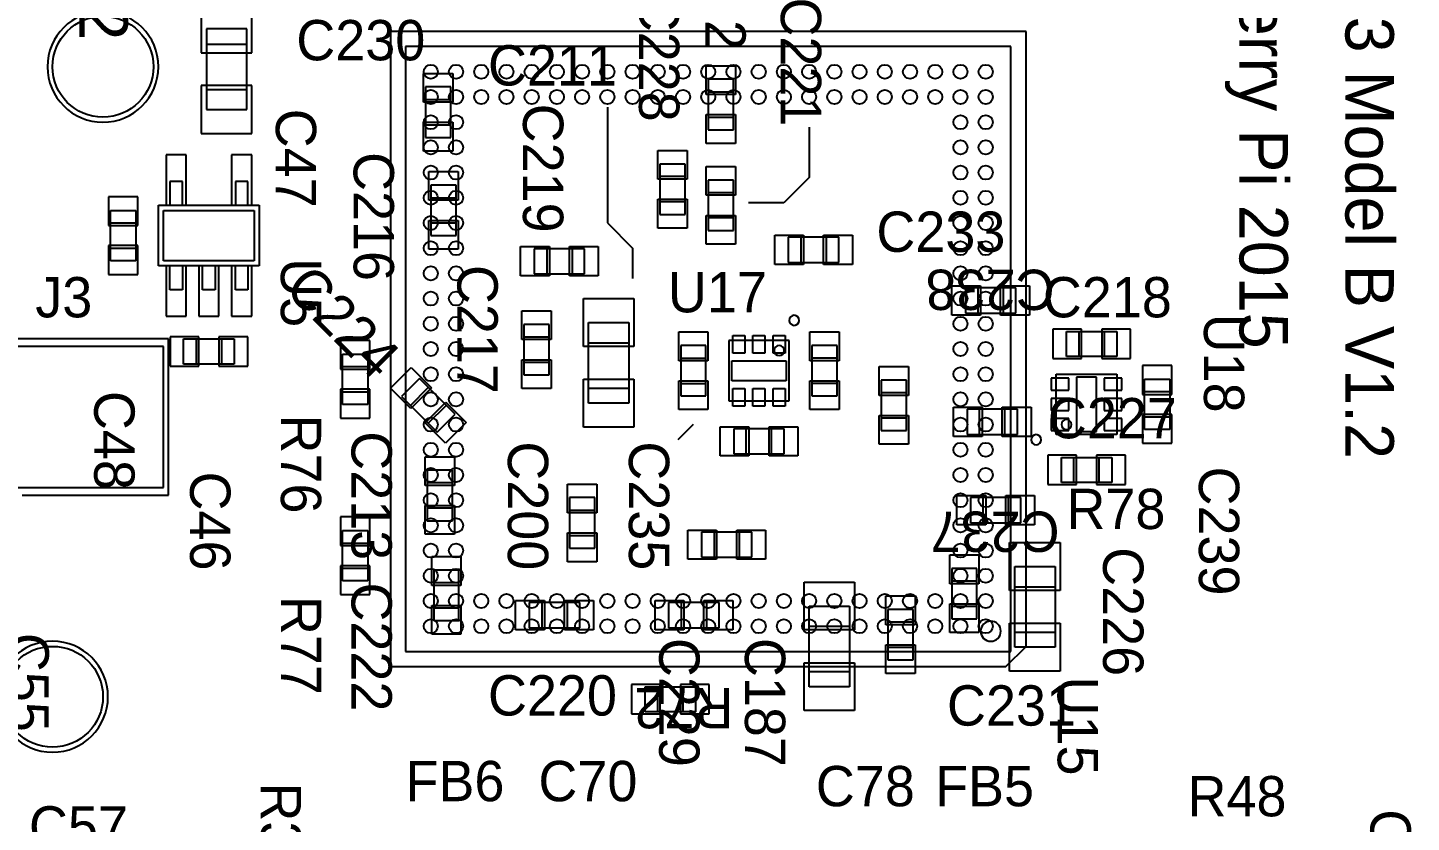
# Model space of a CAD drawing. Extents: x -395 to -66, y -1367 to -1153.
# Drawn here: x -134.17 to -106.74, y -1326.62 to -1310.85 of the extents above; entities that cross this region are included whole.
import ezdxf

# ---------------------------------------------------------------- set-up
doc = ezdxf.new("R2010")
doc.units = 0
for name, color, linetype in [('FAB_3$PI_PROJECTOR$RPI$PA0', 111, 'CONTINUOUS'), ('FAB_3$PI_PROJECTOR$RPI$PAR', 12, 'CONTINUOUS'), ('FAB_3$PI_PROJECTOR$RPI$PI0', 1, 'CONTINUOUS'), ('FAB_3$PI_PROJECTOR$RPI$PIN', 5, 'CONTINUOUS'), ('FAB_3$PI_PROJECTOR$RPI$SI0', 85, 'CONTINUOUS'), ('FAB_3$PI_PROJECTOR$RPI$SIL', 85, 'CONTINUOUS')]:
    doc.layers.add(name, color=color, linetype=linetype)

msp = doc.modelspace()

# ---------------------------------------------------------------- linework, layer by layer
at = {"layer": 'FAB_3$PI_PROJECTOR$RPI$PA0'}
for p, q in [((-120.176, -1311.88), (-120.676, -1311.88)), ((-120.676, -1311.88), (-120.676, -1312.88)), ((-120.176, -1312.88), (-120.176, -1311.88)), ((-125.781, -1312.032), (-126.281, -1312.032)), ((-126.281, -1312.032), (-126.281, -1313.032)), ((-126.281, -1312.282), (-125.781, -1312.282)), ((-125.781, -1313.032), (-125.781, -1312.032)), ((-120.676, -1312.13), (-120.176, -1312.13)), ((-126.281, -1312.782), (-125.781, -1312.782)), ((-120.676, -1312.63), (-120.176, -1312.63)), ((-126.281, -1313.032), (-125.781, -1313.032)), ((-120.676, -1312.88), (-120.176, -1312.88)), ((-121.134, -1313.56), (-121.634, -1313.56)), ((-121.634, -1313.56), (-121.634, -1314.56)), ((-121.134, -1314.56), (-121.134, -1313.56)), ((-121.134, -1313.81), (-121.634, -1313.81)), ((-120.176, -1313.88), (-120.676, -1313.88)), ((-120.676, -1313.88), (-120.676, -1314.88)), ((-120.176, -1314.88), (-120.176, -1313.88)), ((-125.676, -1313.98), (-126.176, -1313.98)), ((-126.176, -1313.98), (-126.176, -1314.98)), ((-125.676, -1314.98), (-125.676, -1313.98)), ((-120.176, -1314.13), (-120.676, -1314.13)), ((-126.176, -1314.23), (-125.676, -1314.23)), ((-121.134, -1314.31), (-121.634, -1314.31)), ((-126.176, -1314.73), (-125.676, -1314.73)), ((-121.634, -1314.56), (-121.134, -1314.56)), ((-120.176, -1314.63), (-120.676, -1314.63)), ((-126.176, -1314.98), (-125.676, -1314.98)), ((-120.676, -1314.88), (-120.176, -1314.88)), ((-119.089, -1315.012), (-119.089, -1315.512)), ((-118.089, -1315.012), (-119.089, -1315.012)), ((-118.839, -1315.012), (-118.839, -1315.512)), ((-118.339, -1315.012), (-118.339, -1315.512)), ((-118.089, -1315.512), (-118.089, -1315.012)), ((-124.126, -1315.24), (-124.126, -1315.74)), ((-123.126, -1315.24), (-124.126, -1315.24)), ((-123.876, -1315.24), (-123.876, -1315.74)), ((-123.376, -1315.24), (-123.376, -1315.74)), ((-123.126, -1315.74), (-123.126, -1315.24)), ((-119.089, -1315.512), (-118.089, -1315.512)), ((-124.126, -1315.74), (-123.126, -1315.74)), ((-115.579, -1316.02), (-115.579, -1316.52)), ((-114.579, -1316.02), (-115.579, -1316.02)), ((-115.329, -1316.02), (-115.329, -1316.52)), ((-114.829, -1316.02), (-114.829, -1316.52)), ((-114.579, -1316.52), (-114.579, -1316.02)), ((-115.579, -1316.52), (-114.579, -1316.52)), ((-123.831, -1316.745), (-124.331, -1316.745)), ((-124.331, -1316.745), (-124.331, -1317.745)), ((-123.831, -1317.745), (-123.831, -1316.745)), ((-123.051, -1318.305), (-123.051, -1316.705)), ((-123.051, -1316.705), (-122.251, -1316.705)), ((-122.251, -1316.705), (-122.251, -1318.305)), ((-131.476, -1317.18), (-153.876, -1317.18)), ((-131.476, -1319.98), (-131.476, -1317.18)), ((-123.831, -1316.995), (-124.331, -1316.995)), ((-123.051, -1317.105), (-122.251, -1317.105)), ((-120.721, -1317.162), (-121.221, -1317.162)), ((-121.221, -1317.162), (-121.221, -1318.162)), ((-120.721, -1318.162), (-120.721, -1317.162)), ((-120.271, -1317.062), (-120.271, -1318.262)), ((-119.071, -1317.062), (-120.271, -1317.062)), ((-119.071, -1318.262), (-119.071, -1317.062)), ((-118.121, -1317.162), (-118.621, -1317.162)), ((-118.621, -1317.162), (-118.621, -1318.162)), ((-118.121, -1318.162), (-118.121, -1317.162)), ((-123.831, -1317.495), (-124.331, -1317.495)), ((-121.221, -1317.412), (-120.721, -1317.412)), ((-118.121, -1317.412), (-118.621, -1317.412)), ((-124.331, -1317.745), (-123.831, -1317.745)), ((-126.403, -1317.819), (-126.756, -1318.173)), ((-126.58, -1318.35), (-126.226, -1317.996)), ((-125.696, -1318.526), (-126.403, -1317.819)), ((-123.051, -1318.005), (-122.251, -1318.005)), ((-121.221, -1317.912), (-120.721, -1317.912)), ((-118.121, -1317.912), (-118.621, -1317.912)), ((-116.746, -1317.85), (-117.246, -1317.85)), ((-117.246, -1317.85), (-117.246, -1318.85)), ((-116.746, -1318.85), (-116.746, -1317.85)), ((-126.756, -1318.173), (-126.049, -1318.88)), ((-122.251, -1318.305), (-123.051, -1318.305)), ((-121.221, -1318.162), (-120.721, -1318.162)), ((-120.271, -1318.262), (-119.071, -1318.262)), ((-118.621, -1318.162), (-118.121, -1318.162)), ((-116.746, -1318.1), (-117.246, -1318.1)), ((-126.226, -1318.703), (-125.872, -1318.35)), ((-126.049, -1318.88), (-125.696, -1318.526)), ((-116.746, -1318.6), (-117.246, -1318.6)), ((-114.546, -1318.425), (-115.546, -1318.425)), ((-115.546, -1318.425), (-115.546, -1318.925)), ((-115.296, -1318.925), (-115.296, -1318.425)), ((-114.796, -1318.925), (-114.796, -1318.425)), ((-114.546, -1318.925), (-114.546, -1318.425)), ((-119.171, -1318.812), (-120.171, -1318.812)), ((-120.171, -1318.812), (-120.171, -1319.312)), ((-119.921, -1319.312), (-119.921, -1318.812)), ((-119.421, -1319.312), (-119.421, -1318.812)), ((-119.171, -1319.312), (-119.171, -1318.812)), ((-117.246, -1318.85), (-116.746, -1318.85)), ((-115.546, -1318.925), (-114.546, -1318.925)), ((-120.171, -1319.312), (-119.171, -1319.312)), ((-125.749, -1319.637), (-126.249, -1319.637)), ((-126.249, -1319.637), (-126.249, -1320.637)), ((-125.749, -1320.637), (-125.749, -1319.637)), ((-125.749, -1319.887), (-126.249, -1319.887)), ((-134.826, -1319.98), (-131.476, -1319.98)), ((-122.926, -1320.18), (-123.426, -1320.18)), ((-123.426, -1320.18), (-123.426, -1321.18)), ((-122.926, -1321.18), (-122.926, -1320.18)), ((-115.476, -1320.18), (-115.476, -1320.68)), ((-114.476, -1320.18), (-115.476, -1320.18)), ((-115.226, -1320.68), (-115.226, -1320.18)), ((-114.726, -1320.68), (-114.726, -1320.18)), ((-114.476, -1320.68), (-114.476, -1320.18)), ((-125.749, -1320.387), (-126.249, -1320.387)), ((-123.426, -1320.43), (-122.926, -1320.43)), ((-126.249, -1320.637), (-125.749, -1320.637)), ((-115.476, -1320.68), (-114.476, -1320.68)), ((-123.426, -1320.93), (-122.926, -1320.93)), ((-120.811, -1320.862), (-120.811, -1321.362)), ((-119.811, -1320.862), (-120.811, -1320.862)), ((-120.561, -1320.862), (-120.561, -1321.362)), ((-120.061, -1320.862), (-120.061, -1321.362)), ((-119.811, -1321.362), (-119.811, -1320.862)), ((-123.426, -1321.18), (-122.926, -1321.18)), ((-125.619, -1321.62), (-126.119, -1321.62)), ((-126.119, -1321.62), (-126.119, -1322.62)), ((-125.619, -1322.62), (-125.619, -1321.62)), ((-120.811, -1321.362), (-119.811, -1321.362)), ((-115.349, -1321.587), (-115.849, -1321.587)), ((-115.849, -1321.587), (-115.849, -1322.587)), ((-115.349, -1322.587), (-115.349, -1321.587)), ((-114.601, -1323.147), (-114.601, -1321.547)), ((-114.601, -1321.547), (-113.801, -1321.547)), ((-113.801, -1321.547), (-113.801, -1323.147)), ((-125.619, -1321.87), (-126.119, -1321.87)), ((-115.349, -1321.837), (-115.849, -1321.837)), ((-114.601, -1321.947), (-113.801, -1321.947)), ((-125.619, -1322.37), (-126.119, -1322.37)), ((-124.224, -1322.26), (-124.224, -1322.76)), ((-123.224, -1322.26), (-124.224, -1322.26)), ((-123.974, -1322.26), (-123.974, -1322.76)), ((-123.474, -1322.26), (-123.474, -1322.76)), ((-123.224, -1322.76), (-123.224, -1322.26)), ((-121.461, -1322.26), (-121.461, -1322.76)), ((-120.461, -1322.26), (-121.461, -1322.26)), ((-121.211, -1322.26), (-121.211, -1322.76)), ((-120.711, -1322.26), (-120.711, -1322.76)), ((-120.461, -1322.76), (-120.461, -1322.26)), ((-118.676, -1323.93), (-118.676, -1322.33)), ((-118.676, -1322.33), (-117.876, -1322.33)), ((-117.876, -1322.33), (-117.876, -1323.93)), ((-116.616, -1322.4), (-117.116, -1322.4)), ((-117.116, -1322.4), (-117.116, -1323.4)), ((-116.616, -1323.4), (-116.616, -1322.4)), ((-115.349, -1322.337), (-115.849, -1322.337)), ((-126.119, -1322.62), (-125.619, -1322.62)), ((-116.616, -1322.65), (-117.116, -1322.65)), ((-115.849, -1322.587), (-115.349, -1322.587)), ((-124.224, -1322.76), (-123.224, -1322.76)), ((-121.461, -1322.76), (-120.461, -1322.76)), ((-118.676, -1322.73), (-117.876, -1322.73)), ((-114.601, -1322.847), (-113.801, -1322.847)), ((-116.616, -1323.15), (-117.116, -1323.15)), ((-113.801, -1323.147), (-114.601, -1323.147)), ((-117.116, -1323.4), (-116.616, -1323.4)), ((-118.676, -1323.63), (-117.876, -1323.63)), ((-117.876, -1323.93), (-118.676, -1323.93))]:
    msp.add_line(p, q, dxfattribs=at)
for start, end in [(90, 270), (270, 90)]:
    msp.add_arc((-119.271, -1317.262), 0.1, start, end, dxfattribs=at)
at = {"layer": 'FAB_3$PI_PROJECTOR$RPI$PAR'}
for p, q in [((-129.826, -1310.88), (-130.626, -1310.88)), ((-130.626, -1310.88), (-130.626, -1312.48)), ((-129.826, -1312.48), (-129.826, -1310.88)), ((-130.626, -1311.18), (-129.826, -1311.18)), ((-114.676, -1311.23), (-126.676, -1311.23)), ((-126.676, -1311.23), (-126.676, -1323.23)), ((-114.676, -1323.23), (-114.676, -1311.23)), ((-130.626, -1312.08), (-129.826, -1312.08)), ((-130.626, -1312.48), (-129.826, -1312.48)), ((-131.101, -1313.905), (-131.351, -1313.905)), ((-131.351, -1313.905), (-131.351, -1314.38)), ((-131.101, -1314.38), (-131.101, -1313.905)), ((-130.051, -1313.905), (-130.051, -1314.38)), ((-129.801, -1313.905), (-130.051, -1313.905)), ((-129.801, -1314.38), (-129.801, -1313.905)), ((-132.526, -1314.48), (-132.026, -1314.48)), ((-132.526, -1315.48), (-132.526, -1314.48)), ((-132.026, -1314.48), (-132.026, -1315.48)), ((-131.576, -1315.58), (-131.576, -1314.38)), ((-131.576, -1314.38), (-129.576, -1314.38)), ((-131.476, -1315.48), (-131.476, -1314.48)), ((-131.476, -1314.48), (-129.676, -1314.48)), ((-129.676, -1314.48), (-129.676, -1315.48)), ((-129.576, -1314.38), (-129.576, -1315.58)), ((-132.526, -1314.73), (-132.026, -1314.73)), ((-132.526, -1315.23), (-132.026, -1315.23)), ((-132.026, -1315.48), (-132.526, -1315.48)), ((-129.576, -1315.58), (-131.576, -1315.58)), ((-129.676, -1315.48), (-131.476, -1315.48)), ((-131.351, -1316.055), (-131.351, -1315.58)), ((-131.101, -1315.58), (-131.101, -1316.055)), ((-130.701, -1316.055), (-130.701, -1315.58)), ((-130.451, -1315.58), (-130.451, -1316.055)), ((-130.051, -1316.055), (-130.051, -1315.58)), ((-129.801, -1315.58), (-129.801, -1316.055)), ((-131.101, -1316.055), (-131.351, -1316.055)), ((-130.451, -1316.055), (-130.701, -1316.055)), ((-129.801, -1316.055), (-130.051, -1316.055)), ((-113.576, -1317.38), (-113.576, -1316.88)), ((-113.576, -1316.88), (-112.576, -1316.88)), ((-113.326, -1316.88), (-113.326, -1317.38)), ((-112.826, -1316.88), (-112.826, -1317.38)), ((-112.576, -1316.88), (-112.576, -1317.38)), ((-131.076, -1317.53), (-131.076, -1317.03)), ((-131.076, -1317.03), (-130.076, -1317.03)), ((-130.826, -1317.03), (-130.826, -1317.53)), ((-130.326, -1317.03), (-130.326, -1317.53)), ((-130.076, -1317.03), (-130.076, -1317.53)), ((-127.926, -1318.33), (-127.926, -1317.33)), ((-127.926, -1317.33), (-127.426, -1317.33)), ((-127.426, -1317.33), (-127.426, -1318.33)), ((-112.576, -1317.38), (-113.576, -1317.38)), ((-130.076, -1317.53), (-131.076, -1317.53)), ((-127.926, -1317.58), (-127.426, -1317.58)), ((-113.776, -1317.73), (-112.576, -1317.73)), ((-113.776, -1318.93), (-113.776, -1317.73)), ((-112.576, -1317.73), (-112.576, -1318.93)), ((-112.026, -1318.83), (-112.026, -1317.83)), ((-112.026, -1317.83), (-111.526, -1317.83)), ((-111.526, -1317.83), (-111.526, -1318.83)), ((-127.926, -1318.08), (-127.426, -1318.08)), ((-127.426, -1318.33), (-127.926, -1318.33)), ((-111.526, -1318.08), (-112.026, -1318.08)), ((-111.526, -1318.58), (-112.026, -1318.58)), ((-111.526, -1318.83), (-112.026, -1318.83)), ((-112.576, -1318.93), (-113.776, -1318.93)), ((-113.676, -1319.88), (-113.676, -1319.38)), ((-113.676, -1319.38), (-112.676, -1319.38)), ((-113.426, -1319.88), (-113.426, -1319.38)), ((-112.926, -1319.88), (-112.926, -1319.38)), ((-112.676, -1319.38), (-112.676, -1319.88)), ((-112.676, -1319.88), (-113.676, -1319.88)), ((-127.926, -1321.83), (-127.926, -1320.83)), ((-127.926, -1320.83), (-127.426, -1320.83)), ((-127.426, -1320.83), (-127.426, -1321.83)), ((-127.926, -1321.08), (-127.426, -1321.08)), ((-127.926, -1321.58), (-127.426, -1321.58)), ((-127.426, -1321.83), (-127.926, -1321.83)), ((-126.676, -1323.23), (-114.676, -1323.23)), ((-121.926, -1324.43), (-121.926, -1323.93)), ((-121.926, -1323.93), (-120.926, -1323.93)), ((-121.676, -1324.43), (-121.676, -1323.93)), ((-121.176, -1324.43), (-121.176, -1323.93)), ((-120.926, -1323.93), (-120.926, -1324.43)), ((-120.926, -1324.43), (-121.926, -1324.43))]:
    msp.add_line(p, q, dxfattribs=at)
for centre, radius, start, end in [((-132.676, -1311.63), 1.1, 90, 270), ((-132.676, -1311.63), 1.1, 270, 90), ((-113.576, -1318.73), 0.1, 90, 270), ((-113.576, -1318.73), 0.1, 270, 90), ((-115.076, -1322.83), 0.2, 90, 270), ((-115.076, -1322.83), 0.2, 270, 90), ((-133.676, -1324.13), 1.1, 90, 270), ((-133.676, -1324.13), 1.1, 270, 90)]:
    msp.add_arc(centre, radius, start, end, dxfattribs=at)
at = {"layer": 'FAB_3$PI_PROJECTOR$RPI$PI0'}
for p, q in [((-120.716, -1312.18), (-120.716, -1311.61)), ((-120.716, -1311.61), (-120.136, -1311.61)), ((-120.136, -1311.61), (-120.136, -1312.18)), ((-126.321, -1312.332), (-126.321, -1311.762)), ((-126.321, -1311.762), (-125.741, -1311.762)), ((-125.741, -1311.762), (-125.741, -1312.332)), ((-120.136, -1312.18), (-120.716, -1312.18)), ((-125.741, -1312.332), (-126.321, -1312.332)), ((-126.321, -1313.302), (-126.321, -1312.732)), ((-126.321, -1312.732), (-125.741, -1312.732)), ((-125.741, -1312.732), (-125.741, -1313.302)), ((-120.716, -1313.15), (-120.716, -1312.58)), ((-120.716, -1312.58), (-120.136, -1312.58)), ((-120.136, -1312.58), (-120.136, -1313.15)), ((-125.741, -1313.302), (-126.321, -1313.302)), ((-121.674, -1313.29), (-121.094, -1313.29)), ((-121.674, -1313.86), (-121.674, -1313.29)), ((-121.094, -1313.29), (-121.094, -1313.86)), ((-120.136, -1313.15), (-120.716, -1313.15)), ((-120.716, -1313.61), (-120.136, -1313.61)), ((-120.716, -1314.18), (-120.716, -1313.61)), ((-120.136, -1313.61), (-120.136, -1314.18)), ((-126.216, -1314.28), (-126.216, -1313.71)), ((-126.216, -1313.71), (-125.636, -1313.71)), ((-125.636, -1313.71), (-125.636, -1314.28)), ((-121.094, -1313.86), (-121.674, -1313.86)), ((-120.136, -1314.18), (-120.716, -1314.18)), ((-125.636, -1314.28), (-126.216, -1314.28)), ((-121.674, -1314.26), (-121.094, -1314.26)), ((-121.674, -1314.83), (-121.674, -1314.26)), ((-121.094, -1314.26), (-121.094, -1314.83)), ((-126.216, -1315.25), (-126.216, -1314.68)), ((-126.216, -1314.68), (-125.636, -1314.68)), ((-125.636, -1314.68), (-125.636, -1315.25)), ((-120.716, -1314.58), (-120.136, -1314.58)), ((-120.716, -1315.15), (-120.716, -1314.58)), ((-120.136, -1314.58), (-120.136, -1315.15)), ((-121.094, -1314.83), (-121.674, -1314.83)), ((-119.359, -1315.552), (-119.359, -1314.972)), ((-119.359, -1314.972), (-118.789, -1314.972)), ((-118.789, -1314.972), (-118.789, -1315.552)), ((-118.389, -1315.552), (-118.389, -1314.972)), ((-118.389, -1314.972), (-117.819, -1314.972)), ((-117.819, -1314.972), (-117.819, -1315.552)), ((-125.636, -1315.25), (-126.216, -1315.25)), ((-124.396, -1315.78), (-124.396, -1315.2)), ((-124.396, -1315.2), (-123.826, -1315.2)), ((-123.826, -1315.2), (-123.826, -1315.78)), ((-123.426, -1315.78), (-123.426, -1315.2)), ((-123.426, -1315.2), (-122.856, -1315.2)), ((-122.856, -1315.2), (-122.856, -1315.78)), ((-120.136, -1315.15), (-120.716, -1315.15)), ((-118.789, -1315.552), (-119.359, -1315.552)), ((-117.819, -1315.552), (-118.389, -1315.552)), ((-123.826, -1315.78), (-124.396, -1315.78)), ((-122.856, -1315.78), (-123.426, -1315.78)), ((-115.849, -1316.56), (-115.849, -1315.98)), ((-115.849, -1315.98), (-115.279, -1315.98)), ((-115.279, -1315.98), (-115.279, -1316.56)), ((-114.879, -1316.56), (-114.879, -1315.98)), ((-114.879, -1315.98), (-114.309, -1315.98)), ((-114.309, -1315.98), (-114.309, -1316.56)), ((-123.151, -1316.23), (-122.151, -1316.23)), ((-123.151, -1317.18), (-123.151, -1316.23)), ((-122.151, -1316.23), (-122.151, -1317.18)), ((-124.371, -1316.475), (-123.791, -1316.475)), ((-124.371, -1317.045), (-124.371, -1316.475)), ((-123.791, -1316.475), (-123.791, -1317.045)), ((-115.279, -1316.56), (-115.849, -1316.56)), ((-114.309, -1316.56), (-114.879, -1316.56)), ((-121.261, -1317.462), (-121.261, -1316.892)), ((-121.261, -1316.892), (-120.681, -1316.892)), ((-120.681, -1316.892), (-120.681, -1317.462)), ((-118.661, -1316.892), (-118.081, -1316.892)), ((-118.661, -1317.462), (-118.661, -1316.892)), ((-118.081, -1316.892), (-118.081, -1317.462)), ((-123.791, -1317.045), (-124.371, -1317.045)), ((-122.151, -1317.18), (-123.151, -1317.18)), ((-120.191, -1316.962), (-119.951, -1316.962)), ((-120.191, -1317.312), (-120.191, -1316.962)), ((-119.951, -1316.962), (-119.951, -1317.312)), ((-119.791, -1316.962), (-119.551, -1316.962)), ((-119.791, -1317.312), (-119.791, -1316.962)), ((-119.551, -1316.962), (-119.551, -1317.312)), ((-119.391, -1316.962), (-119.151, -1316.962)), ((-119.391, -1317.312), (-119.391, -1316.962)), ((-119.151, -1316.962), (-119.151, -1317.312)), ((-124.371, -1317.445), (-123.791, -1317.445)), ((-124.371, -1318.015), (-124.371, -1317.445)), ((-123.791, -1317.445), (-123.791, -1318.015)), ((-120.681, -1317.462), (-121.261, -1317.462)), ((-120.211, -1317.462), (-119.131, -1317.462)), ((-120.211, -1317.862), (-120.211, -1317.462)), ((-119.951, -1317.312), (-120.191, -1317.312)), ((-119.551, -1317.312), (-119.791, -1317.312)), ((-119.151, -1317.312), (-119.391, -1317.312)), ((-119.131, -1317.462), (-119.131, -1317.862)), ((-118.081, -1317.462), (-118.661, -1317.462)), ((-126.976, -1318.01), (-126.565, -1317.6)), ((-126.565, -1317.6), (-126.162, -1318.003)), ((-117.286, -1317.58), (-116.706, -1317.58)), ((-117.286, -1318.15), (-117.286, -1317.58)), ((-116.706, -1317.58), (-116.706, -1318.15)), ((-126.572, -1318.413), (-126.976, -1318.01)), ((-126.162, -1318.003), (-126.572, -1318.413)), ((-123.791, -1318.015), (-124.371, -1318.015)), ((-123.151, -1317.83), (-122.151, -1317.83)), ((-123.151, -1318.78), (-123.151, -1317.83)), ((-122.151, -1317.83), (-122.151, -1318.78)), ((-121.261, -1318.432), (-121.261, -1317.862)), ((-121.261, -1317.862), (-120.681, -1317.862)), ((-120.681, -1317.862), (-120.681, -1318.432)), ((-119.131, -1317.862), (-120.211, -1317.862)), ((-120.191, -1318.012), (-119.951, -1318.012)), ((-120.191, -1318.362), (-120.191, -1318.012)), ((-119.951, -1318.012), (-119.951, -1318.362)), ((-119.791, -1318.012), (-119.551, -1318.012)), ((-119.791, -1318.362), (-119.791, -1318.012)), ((-119.551, -1318.012), (-119.551, -1318.362)), ((-119.391, -1318.012), (-119.151, -1318.012)), ((-119.391, -1318.362), (-119.391, -1318.012)), ((-119.151, -1318.012), (-119.151, -1318.362)), ((-118.661, -1317.862), (-118.081, -1317.862)), ((-118.661, -1318.432), (-118.661, -1317.862)), ((-118.081, -1317.862), (-118.081, -1318.432)), ((-126.29, -1318.696), (-125.88, -1318.286)), ((-125.88, -1318.286), (-125.477, -1318.689)), ((-116.706, -1318.15), (-117.286, -1318.15)), ((-120.681, -1318.432), (-121.261, -1318.432)), ((-119.951, -1318.362), (-120.191, -1318.362)), ((-119.551, -1318.362), (-119.791, -1318.362)), ((-119.151, -1318.362), (-119.391, -1318.362)), ((-118.081, -1318.432), (-118.661, -1318.432)), ((-117.286, -1318.55), (-116.706, -1318.55)), ((-117.286, -1319.12), (-117.286, -1318.55)), ((-116.706, -1318.55), (-116.706, -1319.12)), ((-115.816, -1318.965), (-115.816, -1318.385)), ((-115.816, -1318.385), (-115.246, -1318.385)), ((-115.246, -1318.385), (-115.246, -1318.965)), ((-114.846, -1318.965), (-114.846, -1318.385)), ((-114.846, -1318.385), (-114.276, -1318.385)), ((-114.276, -1318.385), (-114.276, -1318.965)), ((-125.887, -1319.099), (-126.29, -1318.696)), ((-125.477, -1318.689), (-125.887, -1319.099)), ((-122.151, -1318.78), (-123.151, -1318.78)), ((-120.441, -1319.352), (-120.441, -1318.772)), ((-120.441, -1318.772), (-119.871, -1318.772)), ((-119.871, -1318.772), (-119.871, -1319.352)), ((-119.471, -1319.352), (-119.471, -1318.772)), ((-119.471, -1318.772), (-118.901, -1318.772)), ((-118.901, -1318.772), (-118.901, -1319.352)), ((-116.706, -1319.12), (-117.286, -1319.12)), ((-115.246, -1318.965), (-115.816, -1318.965)), ((-114.276, -1318.965), (-114.846, -1318.965)), ((-126.289, -1319.367), (-125.709, -1319.367)), ((-126.289, -1319.937), (-126.289, -1319.367)), ((-125.709, -1319.367), (-125.709, -1319.937)), ((-119.871, -1319.352), (-120.441, -1319.352)), ((-118.901, -1319.352), (-119.471, -1319.352)), ((-125.709, -1319.937), (-126.289, -1319.937)), ((-123.466, -1320.48), (-123.466, -1319.91)), ((-123.466, -1319.91), (-122.886, -1319.91)), ((-122.886, -1319.91), (-122.886, -1320.48)), ((-115.746, -1320.72), (-115.746, -1320.14)), ((-115.746, -1320.14), (-115.176, -1320.14)), ((-115.176, -1320.14), (-115.176, -1320.72)), ((-114.776, -1320.72), (-114.776, -1320.14)), ((-114.776, -1320.14), (-114.206, -1320.14)), ((-114.206, -1320.14), (-114.206, -1320.72)), ((-126.289, -1320.337), (-125.709, -1320.337)), ((-126.289, -1320.907), (-126.289, -1320.337)), ((-125.709, -1320.337), (-125.709, -1320.907)), ((-122.886, -1320.48), (-123.466, -1320.48)), ((-115.176, -1320.72), (-115.746, -1320.72)), ((-114.206, -1320.72), (-114.776, -1320.72)), ((-125.709, -1320.907), (-126.289, -1320.907)), ((-123.466, -1321.45), (-123.466, -1320.88)), ((-123.466, -1320.88), (-122.886, -1320.88)), ((-122.886, -1320.88), (-122.886, -1321.45)), ((-121.081, -1321.402), (-121.081, -1320.822)), ((-121.081, -1320.822), (-120.511, -1320.822)), ((-120.511, -1320.822), (-120.511, -1321.402)), ((-120.111, -1321.402), (-120.111, -1320.822)), ((-120.111, -1320.822), (-119.541, -1320.822)), ((-119.541, -1320.822), (-119.541, -1321.402)), ((-114.701, -1321.072), (-113.701, -1321.072)), ((-114.701, -1322.022), (-114.701, -1321.072)), ((-113.701, -1321.072), (-113.701, -1322.022)), ((-115.889, -1321.317), (-115.309, -1321.317)), ((-115.889, -1321.887), (-115.889, -1321.317)), ((-115.309, -1321.317), (-115.309, -1321.887)), ((-126.159, -1321.35), (-125.579, -1321.35)), ((-126.159, -1321.92), (-126.159, -1321.35)), ((-125.579, -1321.35), (-125.579, -1321.92)), ((-122.886, -1321.45), (-123.466, -1321.45)), ((-120.511, -1321.402), (-121.081, -1321.402)), ((-119.541, -1321.402), (-120.111, -1321.402)), ((-118.776, -1321.855), (-117.776, -1321.855)), ((-118.776, -1322.805), (-118.776, -1321.855)), ((-117.776, -1321.855), (-117.776, -1322.805)), ((-115.309, -1321.887), (-115.889, -1321.887)), ((-125.579, -1321.92), (-126.159, -1321.92)), ((-117.156, -1322.13), (-116.576, -1322.13)), ((-117.156, -1322.7), (-117.156, -1322.13)), ((-116.576, -1322.13), (-116.576, -1322.7)), ((-113.701, -1322.022), (-114.701, -1322.022)), ((-126.159, -1322.32), (-125.579, -1322.32)), ((-126.159, -1322.89), (-126.159, -1322.32)), ((-125.579, -1322.32), (-125.579, -1322.89)), ((-124.494, -1322.8), (-124.494, -1322.22)), ((-124.494, -1322.22), (-123.924, -1322.22)), ((-123.924, -1322.22), (-123.924, -1322.8)), ((-123.524, -1322.8), (-123.524, -1322.22)), ((-123.524, -1322.22), (-122.954, -1322.22)), ((-122.954, -1322.22), (-122.954, -1322.8)), ((-121.731, -1322.8), (-121.731, -1322.22)), ((-121.731, -1322.22), (-121.161, -1322.22)), ((-121.161, -1322.22), (-121.161, -1322.8)), ((-120.761, -1322.8), (-120.761, -1322.22)), ((-120.761, -1322.22), (-120.191, -1322.22)), ((-120.191, -1322.22), (-120.191, -1322.8)), ((-115.889, -1322.287), (-115.309, -1322.287)), ((-115.889, -1322.857), (-115.889, -1322.287)), ((-115.309, -1322.287), (-115.309, -1322.857)), ((-116.576, -1322.7), (-117.156, -1322.7)), ((-114.701, -1322.672), (-113.701, -1322.672)), ((-114.701, -1323.622), (-114.701, -1322.672)), ((-113.701, -1322.672), (-113.701, -1323.622)), ((-125.579, -1322.89), (-126.159, -1322.89)), ((-123.924, -1322.8), (-124.494, -1322.8)), ((-122.954, -1322.8), (-123.524, -1322.8)), ((-121.161, -1322.8), (-121.731, -1322.8)), ((-120.191, -1322.8), (-120.761, -1322.8)), ((-117.776, -1322.805), (-118.776, -1322.805)), ((-115.309, -1322.857), (-115.889, -1322.857)), ((-117.156, -1323.1), (-116.576, -1323.1)), ((-117.156, -1323.67), (-117.156, -1323.1)), ((-116.576, -1323.1), (-116.576, -1323.67)), ((-118.776, -1323.455), (-117.776, -1323.455)), ((-118.776, -1324.405), (-118.776, -1323.455)), ((-117.776, -1323.455), (-117.776, -1324.405)), ((-116.576, -1323.67), (-117.156, -1323.67)), ((-113.701, -1323.622), (-114.701, -1323.622)), ((-117.776, -1324.405), (-118.776, -1324.405))]:
    msp.add_line(p, q, dxfattribs=at)
at = {"layer": 'FAB_3$PI_PROJECTOR$RPI$PIN'}
for p, q in [((-130.726, -1310.405), (-130.726, -1311.355)), ((-129.726, -1311.355), (-129.726, -1310.405)), ((-130.726, -1311.355), (-129.726, -1311.355)), ((-129.726, -1312.005), (-130.726, -1312.005)), ((-130.726, -1312.005), (-130.726, -1312.955)), ((-129.726, -1312.955), (-129.726, -1312.005)), ((-130.726, -1312.955), (-129.726, -1312.955)), ((-131.026, -1313.38), (-131.426, -1313.38)), ((-131.426, -1313.38), (-131.426, -1314.38)), ((-131.026, -1314.38), (-131.026, -1313.38)), ((-129.726, -1313.38), (-130.126, -1313.38)), ((-130.126, -1313.38), (-130.126, -1314.38)), ((-129.726, -1314.38), (-129.726, -1313.38)), ((-131.986, -1314.21), (-132.566, -1314.21)), ((-132.566, -1314.21), (-132.566, -1314.78)), ((-131.986, -1314.78), (-131.986, -1314.21)), ((-131.426, -1314.38), (-131.026, -1314.38)), ((-130.126, -1314.38), (-129.726, -1314.38)), ((-132.566, -1314.78), (-131.986, -1314.78)), ((-131.986, -1315.18), (-132.566, -1315.18)), ((-132.566, -1315.18), (-132.566, -1315.75)), ((-131.986, -1315.75), (-131.986, -1315.18)), ((-131.026, -1315.58), (-131.426, -1315.58)), ((-131.426, -1315.58), (-131.426, -1316.58)), ((-131.026, -1316.58), (-131.026, -1315.58)), ((-130.376, -1315.58), (-130.776, -1315.58)), ((-130.776, -1315.58), (-130.776, -1316.58)), ((-130.376, -1316.58), (-130.376, -1315.58)), ((-129.726, -1315.58), (-130.126, -1315.58)), ((-130.126, -1315.58), (-130.126, -1316.58)), ((-129.726, -1316.58), (-129.726, -1315.58)), ((-132.566, -1315.75), (-131.986, -1315.75)), ((-131.426, -1316.58), (-131.026, -1316.58)), ((-130.776, -1316.58), (-130.376, -1316.58)), ((-130.126, -1316.58), (-129.726, -1316.58)), ((-113.276, -1316.84), (-113.846, -1316.84)), ((-113.846, -1316.84), (-113.846, -1317.42)), ((-113.276, -1317.42), (-113.276, -1316.84)), ((-112.306, -1316.84), (-112.876, -1316.84)), ((-112.876, -1316.84), (-112.876, -1317.42)), ((-112.306, -1317.42), (-112.306, -1316.84)), ((-130.776, -1316.99), (-131.346, -1316.99)), ((-131.346, -1316.99), (-131.346, -1317.57)), ((-130.776, -1317.57), (-130.776, -1316.99)), ((-129.806, -1316.99), (-130.376, -1316.99)), ((-130.376, -1316.99), (-130.376, -1317.57)), ((-129.806, -1317.57), (-129.806, -1316.99)), ((-127.386, -1317.06), (-127.966, -1317.06)), ((-127.966, -1317.06), (-127.966, -1317.63)), ((-127.386, -1317.63), (-127.386, -1317.06)), ((-113.846, -1317.42), (-113.276, -1317.42)), ((-112.876, -1317.42), (-112.306, -1317.42)), ((-131.346, -1317.57), (-130.776, -1317.57)), ((-130.376, -1317.57), (-129.806, -1317.57)), ((-127.966, -1317.63), (-127.386, -1317.63)), ((-111.486, -1317.56), (-112.066, -1317.56)), ((-112.066, -1317.56), (-112.066, -1318.13)), ((-111.486, -1318.13), (-111.486, -1317.56)), ((-127.386, -1318.03), (-127.966, -1318.03)), ((-127.966, -1318.03), (-127.966, -1318.6)), ((-127.386, -1318.6), (-127.386, -1318.03)), ((-113.876, -1317.81), (-113.876, -1318.05)), ((-113.526, -1317.81), (-113.876, -1317.81)), ((-113.876, -1318.05), (-113.526, -1318.05)), ((-113.526, -1318.05), (-113.526, -1317.81)), ((-113.376, -1317.79), (-113.376, -1318.87)), ((-112.976, -1317.79), (-113.376, -1317.79)), ((-112.976, -1318.87), (-112.976, -1317.79)), ((-112.826, -1317.81), (-112.826, -1318.05)), ((-112.476, -1317.81), (-112.826, -1317.81)), ((-112.826, -1318.05), (-112.476, -1318.05)), ((-112.476, -1318.05), (-112.476, -1317.81)), ((-113.876, -1318.21), (-113.876, -1318.45)), ((-113.526, -1318.21), (-113.876, -1318.21)), ((-113.526, -1318.45), (-113.526, -1318.21)), ((-112.826, -1318.21), (-112.826, -1318.45)), ((-112.476, -1318.21), (-112.826, -1318.21)), ((-112.476, -1318.45), (-112.476, -1318.21)), ((-112.066, -1318.13), (-111.486, -1318.13)), ((-127.966, -1318.6), (-127.386, -1318.6)), ((-113.876, -1318.45), (-113.526, -1318.45)), ((-112.826, -1318.45), (-112.476, -1318.45)), ((-111.486, -1318.53), (-112.066, -1318.53)), ((-112.066, -1318.53), (-112.066, -1319.1)), ((-111.486, -1319.1), (-111.486, -1318.53)), ((-113.876, -1318.61), (-113.876, -1318.85)), ((-113.526, -1318.61), (-113.876, -1318.61)), ((-113.876, -1318.85), (-113.526, -1318.85)), ((-113.526, -1318.85), (-113.526, -1318.61)), ((-113.376, -1318.87), (-112.976, -1318.87)), ((-112.826, -1318.61), (-112.826, -1318.85)), ((-112.476, -1318.61), (-112.826, -1318.61)), ((-112.826, -1318.85), (-112.476, -1318.85)), ((-112.476, -1318.85), (-112.476, -1318.61)), ((-112.066, -1319.1), (-111.486, -1319.1)), ((-113.946, -1319.34), (-113.946, -1319.92)), ((-113.376, -1319.34), (-113.946, -1319.34)), ((-113.376, -1319.92), (-113.376, -1319.34)), ((-112.976, -1319.34), (-112.976, -1319.92)), ((-112.406, -1319.34), (-112.976, -1319.34)), ((-112.406, -1319.92), (-112.406, -1319.34)), ((-113.946, -1319.92), (-113.376, -1319.92)), ((-112.976, -1319.92), (-112.406, -1319.92)), ((-127.386, -1320.56), (-127.966, -1320.56)), ((-127.966, -1320.56), (-127.966, -1321.13)), ((-127.386, -1321.13), (-127.386, -1320.56)), ((-127.966, -1321.13), (-127.386, -1321.13)), ((-127.386, -1321.53), (-127.966, -1321.53)), ((-127.966, -1321.53), (-127.966, -1322.1)), ((-127.386, -1322.1), (-127.386, -1321.53)), ((-127.966, -1322.1), (-127.386, -1322.1)), ((-121.626, -1323.89), (-122.196, -1323.89)), ((-122.196, -1323.89), (-122.196, -1324.47)), ((-121.626, -1324.47), (-121.626, -1323.89)), ((-120.656, -1323.89), (-121.226, -1323.89)), ((-121.226, -1323.89), (-121.226, -1324.47)), ((-120.656, -1324.47), (-120.656, -1323.89)), ((-122.196, -1324.47), (-121.626, -1324.47)), ((-121.226, -1324.47), (-120.656, -1324.47))]:
    msp.add_line(p, q, dxfattribs=at)
for centre, radius in [((-132.676, -1311.63), 1), ((-126.176, -1311.73), 0.14), ((-125.676, -1311.73), 0.14), ((-125.176, -1311.73), 0.14), ((-124.676, -1311.73), 0.14), ((-124.176, -1311.73), 0.14), ((-123.676, -1311.73), 0.14), ((-123.176, -1311.73), 0.14), ((-122.676, -1311.73), 0.14), ((-122.176, -1311.73), 0.14), ((-121.676, -1311.73), 0.14), ((-121.176, -1311.73), 0.14), ((-120.676, -1311.73), 0.14), ((-120.176, -1311.73), 0.14), ((-119.676, -1311.73), 0.14), ((-119.176, -1311.73), 0.14), ((-118.676, -1311.73), 0.14), ((-118.176, -1311.73), 0.14), ((-117.676, -1311.73), 0.14), ((-117.176, -1311.73), 0.14), ((-116.676, -1311.73), 0.14), ((-116.176, -1311.73), 0.14), ((-115.676, -1311.73), 0.14), ((-115.176, -1311.73), 0.14), ((-126.176, -1312.23), 0.14), ((-125.676, -1312.23), 0.14), ((-125.176, -1312.23), 0.14), ((-124.676, -1312.23), 0.14), ((-124.176, -1312.23), 0.14), ((-123.676, -1312.23), 0.14), ((-123.176, -1312.23), 0.14), ((-122.676, -1312.23), 0.14), ((-122.176, -1312.23), 0.14), ((-121.676, -1312.23), 0.14), ((-121.176, -1312.23), 0.14), ((-120.676, -1312.23), 0.14), ((-120.176, -1312.23), 0.14), ((-119.676, -1312.23), 0.14), ((-119.176, -1312.23), 0.14), ((-118.676, -1312.23), 0.14), ((-118.176, -1312.23), 0.14), ((-117.676, -1312.23), 0.14), ((-117.176, -1312.23), 0.14), ((-116.676, -1312.23), 0.14), ((-116.176, -1312.23), 0.14), ((-115.676, -1312.23), 0.14), ((-115.176, -1312.23), 0.14), ((-126.176, -1312.73), 0.14), ((-125.676, -1312.73), 0.14), ((-115.676, -1312.73), 0.14), ((-115.176, -1312.73), 0.14), ((-126.176, -1313.23), 0.14), ((-125.676, -1313.23), 0.14), ((-115.676, -1313.23), 0.14), ((-115.176, -1313.23), 0.14), ((-126.176, -1313.73), 0.14), ((-125.676, -1313.73), 0.14), ((-115.676, -1313.73), 0.14), ((-115.176, -1313.73), 0.14), ((-126.176, -1314.23), 0.14), ((-125.676, -1314.23), 0.14), ((-115.676, -1314.23), 0.14), ((-115.176, -1314.23), 0.14), ((-126.176, -1314.73), 0.14), ((-125.676, -1314.73), 0.14), ((-115.676, -1314.73), 0.14), ((-115.176, -1314.73), 0.14), ((-126.176, -1315.23), 0.14), ((-125.676, -1315.23), 0.14), ((-115.676, -1315.23), 0.14), ((-115.176, -1315.23), 0.14), ((-126.176, -1315.73), 0.14), ((-125.676, -1315.73), 0.14), ((-115.676, -1315.73), 0.14), ((-115.176, -1315.73), 0.14), ((-126.176, -1316.23), 0.14), ((-125.676, -1316.23), 0.14), ((-115.676, -1316.23), 0.14), ((-115.176, -1316.23), 0.14), ((-126.176, -1316.73), 0.14), ((-125.676, -1316.73), 0.14), ((-115.676, -1316.73), 0.14), ((-115.176, -1316.73), 0.14), ((-126.176, -1317.23), 0.14), ((-125.676, -1317.23), 0.14), ((-115.676, -1317.23), 0.14), ((-115.176, -1317.23), 0.14), ((-126.176, -1317.73), 0.14), ((-125.676, -1317.73), 0.14), ((-115.676, -1317.73), 0.14), ((-115.176, -1317.73), 0.14), ((-126.176, -1318.23), 0.14), ((-125.676, -1318.23), 0.14), ((-115.676, -1318.23), 0.14), ((-115.176, -1318.23), 0.14), ((-126.176, -1318.73), 0.14), ((-125.676, -1318.73), 0.14), ((-115.676, -1318.73), 0.14), ((-115.176, -1318.73), 0.14), ((-126.176, -1319.23), 0.14), ((-125.676, -1319.23), 0.14), ((-115.676, -1319.23), 0.14), ((-115.176, -1319.23), 0.14), ((-126.176, -1319.73), 0.14), ((-125.676, -1319.73), 0.14), ((-115.676, -1319.73), 0.14), ((-115.176, -1319.73), 0.14), ((-126.176, -1320.23), 0.14), ((-125.676, -1320.23), 0.14), ((-115.676, -1320.23), 0.14), ((-115.176, -1320.23), 0.14), ((-126.176, -1320.73), 0.14), ((-125.676, -1320.73), 0.14), ((-115.676, -1320.73), 0.14), ((-115.176, -1320.73), 0.14), ((-126.176, -1321.23), 0.14), ((-125.676, -1321.23), 0.14), ((-115.676, -1321.23), 0.14), ((-115.176, -1321.23), 0.14), ((-126.176, -1321.73), 0.14), ((-125.676, -1321.73), 0.14), ((-115.676, -1321.73), 0.14), ((-115.176, -1321.73), 0.14), ((-126.176, -1322.23), 0.14), ((-125.676, -1322.23), 0.14), ((-125.176, -1322.23), 0.14), ((-124.676, -1322.23), 0.14), ((-124.176, -1322.23), 0.14), ((-123.676, -1322.23), 0.14), ((-123.176, -1322.23), 0.14), ((-122.676, -1322.23), 0.14), ((-122.176, -1322.23), 0.14), ((-121.676, -1322.23), 0.14), ((-121.176, -1322.23), 0.14), ((-120.676, -1322.23), 0.14), ((-120.176, -1322.23), 0.14), ((-119.676, -1322.23), 0.14), ((-119.176, -1322.23), 0.14), ((-118.676, -1322.23), 0.14), ((-118.176, -1322.23), 0.14), ((-117.676, -1322.23), 0.14), ((-117.176, -1322.23), 0.14), ((-116.676, -1322.23), 0.14), ((-116.176, -1322.23), 0.14), ((-115.676, -1322.23), 0.14), ((-115.176, -1322.23), 0.14), ((-126.176, -1322.73), 0.14), ((-125.676, -1322.73), 0.14), ((-125.176, -1322.73), 0.14), ((-124.676, -1322.73), 0.14), ((-124.176, -1322.73), 0.14), ((-123.676, -1322.73), 0.14), ((-123.176, -1322.73), 0.14), ((-122.676, -1322.73), 0.14), ((-122.176, -1322.73), 0.14), ((-121.676, -1322.73), 0.14), ((-121.176, -1322.73), 0.14), ((-120.676, -1322.73), 0.14), ((-120.176, -1322.73), 0.14), ((-119.676, -1322.73), 0.14), ((-119.176, -1322.73), 0.14), ((-118.676, -1322.73), 0.14), ((-118.176, -1322.73), 0.14), ((-117.676, -1322.73), 0.14), ((-117.176, -1322.73), 0.14), ((-116.676, -1322.73), 0.14), ((-116.176, -1322.73), 0.14), ((-115.676, -1322.73), 0.14), ((-115.176, -1322.73), 0.14), ((-133.676, -1324.13), 1)]:
    msp.add_circle(centre, radius, dxfattribs=at)
at = {"layer": 'FAB_3$PI_PROJECTOR$RPI$SI0'}
for p, q in [((-122.676, -1312.43), (-122.676, -1314.73)), ((-118.676, -1312.83), (-118.676, -1313.83)), ((-118.676, -1313.83), (-119.176, -1314.33)), ((-119.176, -1314.33), (-119.876, -1314.33)), ((-122.676, -1314.73), (-122.176, -1315.23)), ((-122.176, -1315.23), (-122.176, -1315.83)), ((-131.376, -1317.03), (-135.076, -1317.03)), ((-131.376, -1320.13), (-131.376, -1317.03)), ((-120.976, -1318.73), (-121.276, -1319.03)), ((-134.276, -1320.13), (-131.376, -1320.13))]:
    msp.add_line(p, q, dxfattribs=at)
for start, end in [(90, 270), (270, 90)]:
    msp.add_arc((-118.971, -1316.662), 0.1, start, end, dxfattribs=at)
at = {"layer": 'FAB_3$PI_PROJECTOR$RPI$SIL'}
for p, q in [((-114.376, -1310.93), (-126.976, -1310.93)), ((-126.976, -1310.93), (-126.976, -1323.53)), ((-114.376, -1323.13), (-114.376, -1310.93)), ((-114.776, -1323.53), (-114.376, -1323.13)), ((-126.976, -1323.53), (-114.776, -1323.53))]:
    msp.add_line(p, q, dxfattribs=at)
for start, end in [(90, 270), (270, 90)]:
    msp.add_arc((-114.176, -1319.03), 0.1, start, end, dxfattribs=at)

# ---------------------------------------------------------------- texts
at = {"layer": 'FAB_3$PI_PROJECTOR$RPI$SI0', "linetype": 'CONTINUOUS'}
for s, height, rotation, p in [('FCC ID: 2ABCB-RPI32', 0.96, 270, (-133.144, -1297.907, -20)), ('Raspberry Pi 3 Model B V1.2', 0.96, 270, (-108.044, -1302.86, -20)), (' c  Raspberry Pi 2015', 0.96, 270, (-110.144, -1304.88, -20)), ('C212', 0.8, 270, (-120.734, -1308.741)), ('C228', 0.8, 270, (-122.049, -1310.163)), ('C221', 0.8, 270, (-119.237, -1310.256)), ('C219', 0.8, 270, (-124.349, -1312.363)), ('C216', 0.8, 270, (-127.707, -1313.323)), ('C224', 0.8, 315, (-129.104, -1316.064)), ('C217', 0.8, 270, (-125.649, -1315.563)), ('C213', 0.8, 270, (-127.749, -1318.863)), ('C200', 0.8, 270, (-124.649, -1319.063)), ('C235', 0.8, 270, (-122.249, -1319.063)), ('C226', 0.8, 270, (-112.849, -1321.163)), ('C222', 0.8, 270, (-127.749, -1321.863)), ('C55', 0.8, 270, (-134.549, -1322.863)), ('C229', 0.8, 270, (-121.649, -1322.963)), ('C187', 0.8, 270, (-119.949, -1322.963)), ('R37', 0.8, 270, (-129.549, -1325.83)), ('C106', 0.8, 270, (-107.549, -1326.363))]:
    msp.add_text(s, height=height, rotation=rotation, dxfattribs=at).set_placement(p)
for s, p in [('C230', (-128.843, -1311.503)), ('C211', (-125.043, -1312.003)), ('C233', (-117.343, -1315.303)), ('J3', (-134.017, -1316.603)), ('U17', (-121.475, -1316.503)), ('C218', (-114.043, -1316.603)), ('C227', (-113.943, -1319.003)), ('R78', (-113.575, -1320.803)), ('C220', (-125.043, -1324.503)), ('C231', (-115.943, -1324.703)), ('FB6', (-126.679, -1326.203)), ('C70', (-124.043, -1326.203)), ('C78', (-118.543, -1326.303)), ('FB5', (-116.179, -1326.303)), ('R48', (-111.175, -1326.503)), ('C57', (-134.143, -1327.103))]:
    msp.add_text(s, height=0.8, dxfattribs=at).set_placement(p)
at = {"layer": 'FAB_3$PI_PROJECTOR$RPI$SIL', "linetype": 'CONTINUOUS'}
for s, rotation, p in [('C47', 270, (-129.249, -1312.463)), ('U5', 270, (-129.149, -1315.43)), ('C238', 180, (-113.809, -1315.656)), ('U18', 270, (-110.849, -1316.53)), ('C48', 270, (-132.849, -1318.063)), ('R76', 270, (-129.149, -1318.53)), ('C239', 270, (-110.949, -1319.563)), ('C46', 270, (-130.949, -1319.663)), ('C237', 180, (-113.709, -1320.456)), ('R77', 270, (-129.149, -1322.13)), ('U15', 270, (-113.749, -1323.73)), ('R72', 180, (-120.177, -1323.956))]:
    msp.add_text(s, height=0.8, rotation=rotation, dxfattribs=at).set_placement(p)

doc.saveas('drawing.dxf')
